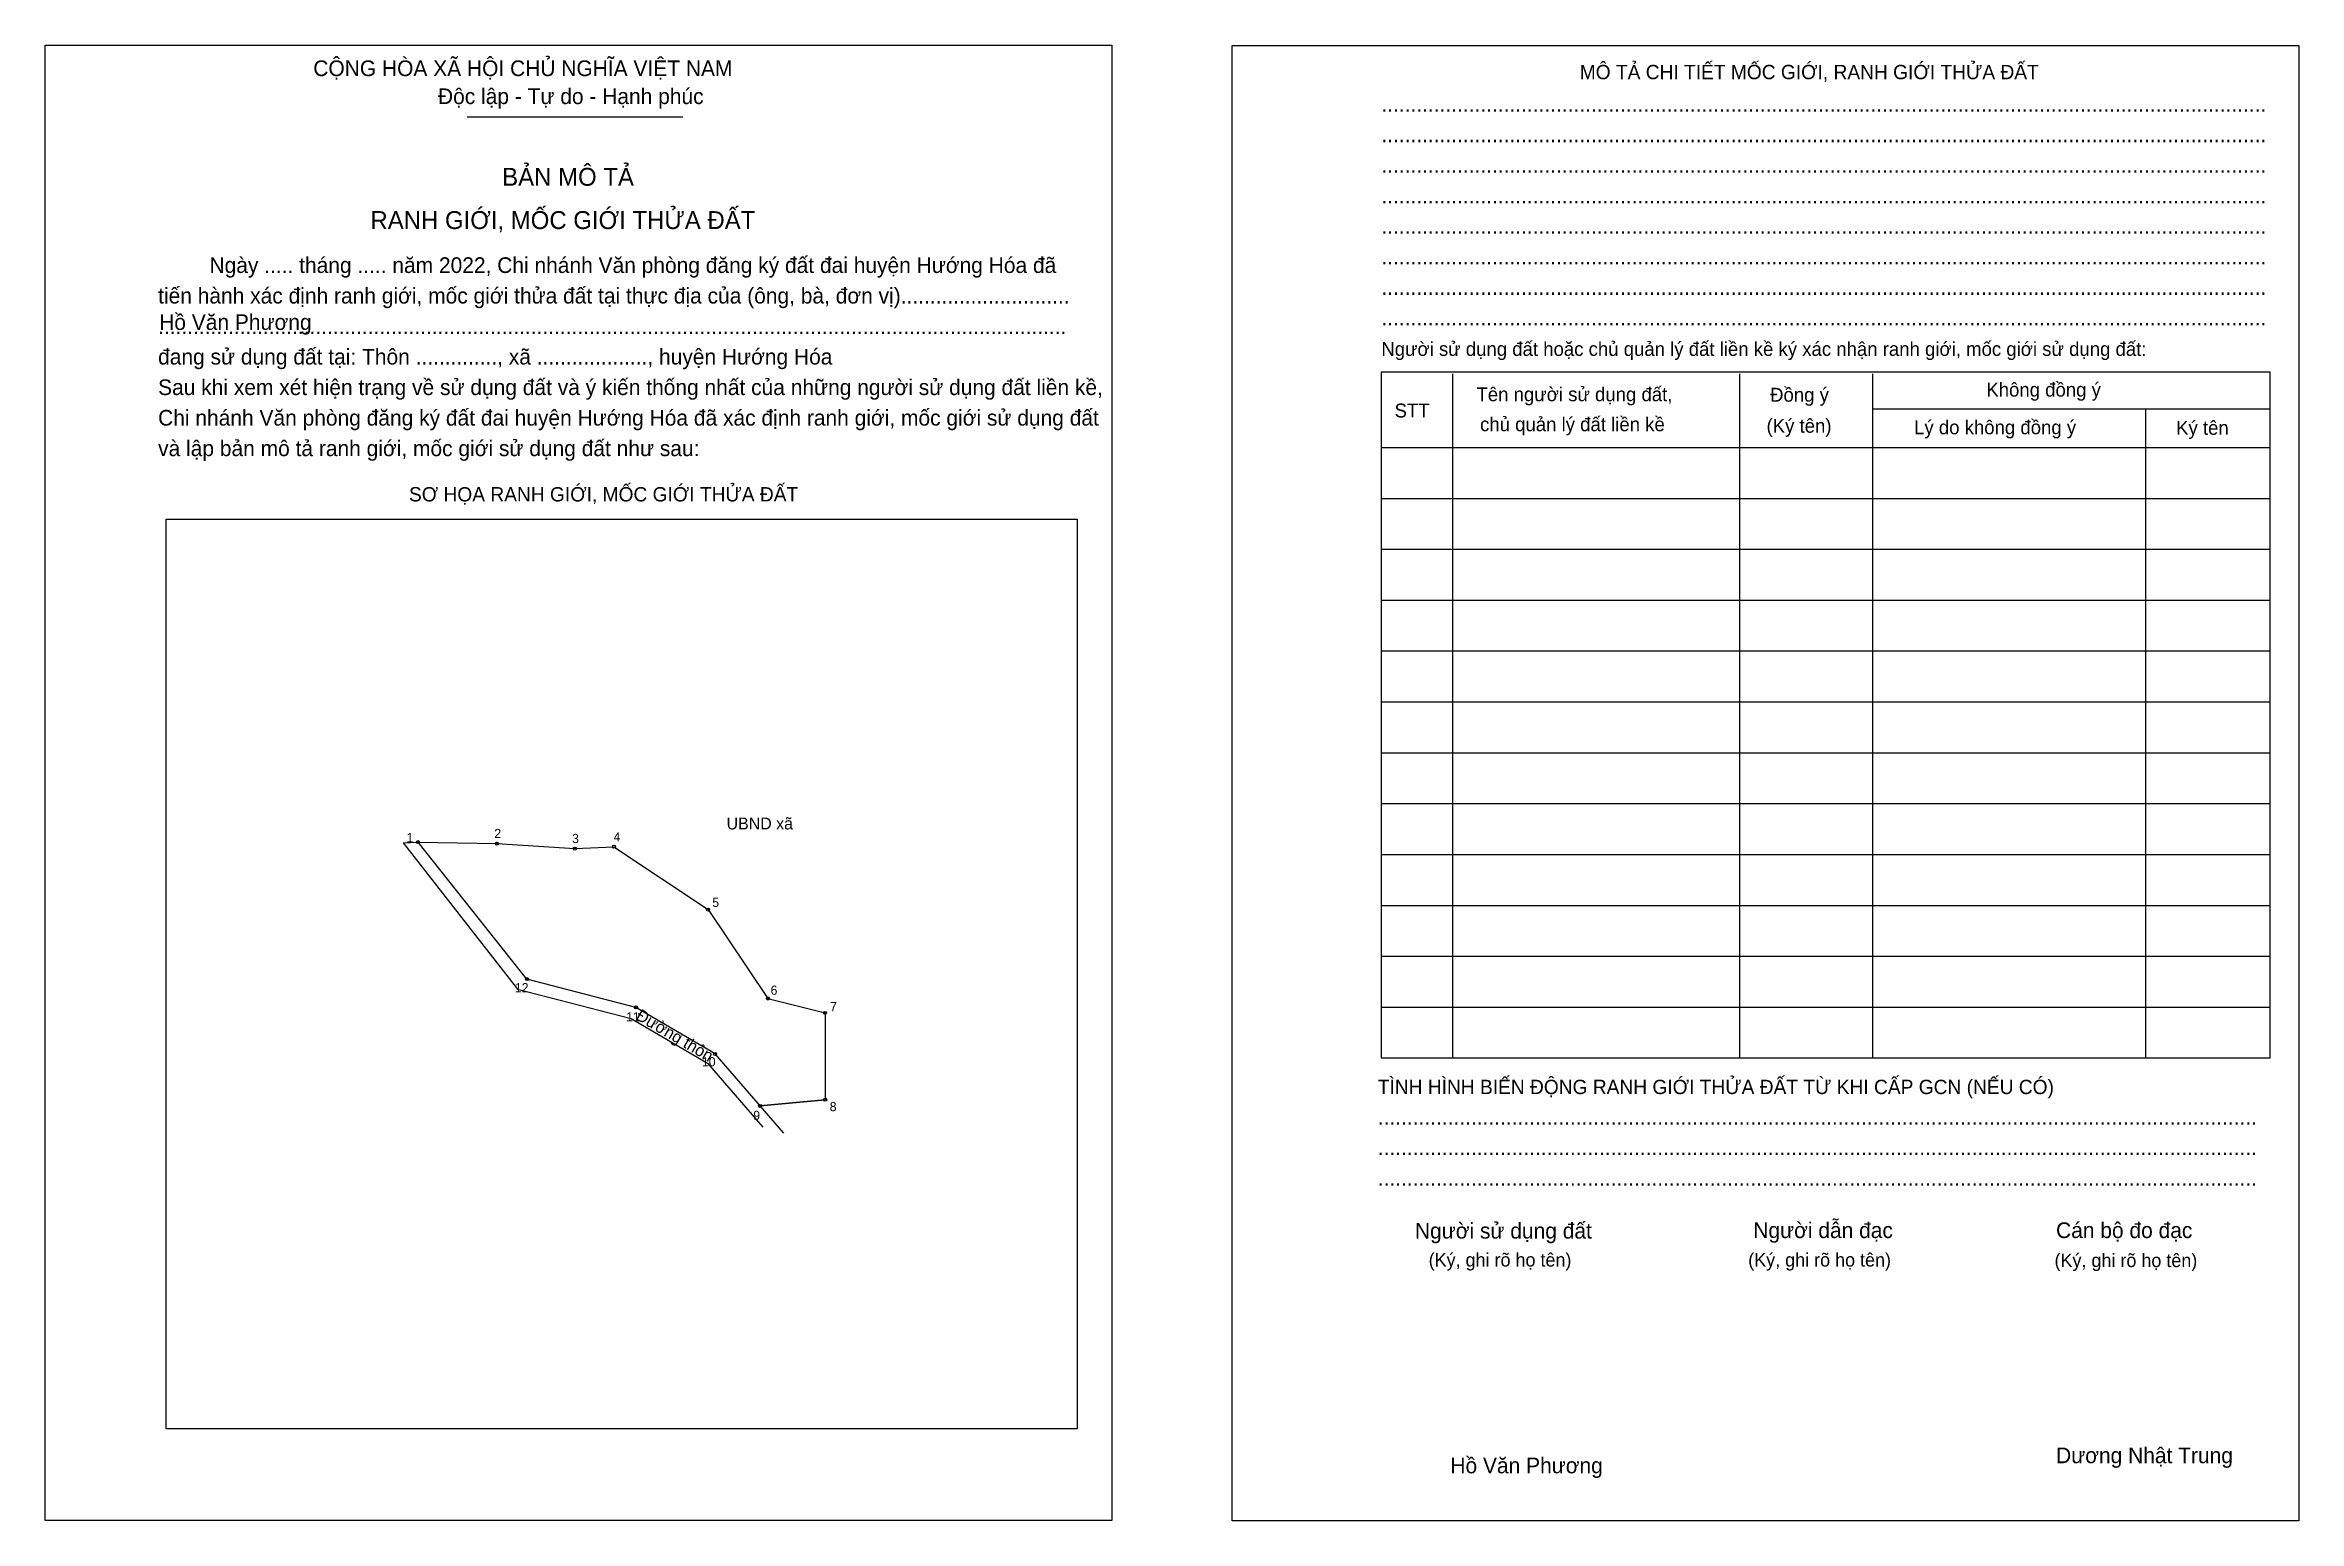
# Model space of a CAD drawing. Extents: x 544252 to 544914, y 1838030 to 1838463.
import ezdxf

# ---------------------------------------------------------------- set-up
doc = ezdxf.new("R2010")
doc.units = 0
for name, color, linetype in [('Level 1', 7, 'Continuous'), ('Level 10', 7, 'Continuous'), ('Level 11', 7, 'Continuous'), ('Level 2', 7, 'Continuous'), ('Level 25', 7, 'Continuous'), ('Level 55', 7, 'Continuous'), ('Level 6', 7, 'Continuous'), ('Level 9', 7, 'Continuous')]:
    doc.layers.add(name, color=color, linetype=linetype)

msp = doc.modelspace()

# ---------------------------------------------------------------- linework, layer by layer
at = {"layer": 'Level 1'}
for p, q in [((544251.67, 1838463.42), (544251.67, 1838463.42)), ((544600.32, 1838463.27), (544600.32, 1838463.27)), ((544375.67, 1838442.34), (544439.04, 1838442.34)), ((544665.1, 1838366.87), (544665.1, 1838165.84)), ((544749.39, 1838366.87), (544749.39, 1838165.84)), ((544788.4, 1838366.87), (544788.4, 1838165.84)), ((544788.4, 1838356.55), (544905.28, 1838356.55)), ((544868.67, 1838356.55), (544868.67, 1838165.84)), ((544644.17, 1838345.19), (544905.28, 1838345.19)), ((544644.17, 1838330.25), (544905.28, 1838330.25)), ((544287.26, 1838324.12), (544287.26, 1838324.12)), ((544644.17, 1838315.3), (544905.28, 1838315.3)), ((544644.17, 1838300.35), (544905.28, 1838300.35)), ((544644.17, 1838285.41), (544905.28, 1838285.41)), ((544644.17, 1838270.46), (544905.28, 1838270.46)), ((544644.17, 1838255.52), (544905.28, 1838255.52)), ((544644.17, 1838240.57), (544905.28, 1838240.57)), ((544644.17, 1838225.62), (544905.28, 1838225.62)), ((544644.17, 1838210.68), (544905.28, 1838210.68)), ((544644.17, 1838195.73), (544905.28, 1838195.73)), ((544644.17, 1838180.78), (544905.28, 1838180.78)), ((544554.79, 1838056.88), (544554.79, 1838056.88)), ((544565.05, 1838029.98), (544565.05, 1838029.98)), ((544913.7, 1838029.83), (544913.7, 1838029.83))]:
    msp.add_line(p, q, dxfattribs=at)
for points in [[(544905.28, 1838367.31), (544644.17, 1838367.31), (544644.17, 1838165.84), (544905.28, 1838165.84)], [(544287.26, 1838324.12), (544554.79, 1838324.12), (544554.79, 1838056.88), (544287.26, 1838056.88)]]:
    msp.add_lwpolyline(points, close=True, dxfattribs=at)
at = {"layer": 'Level 10'}
for p, q in [((544356.83, 1838229.06), (544361.24, 1838229.25)), ((544356.83, 1838229.06), (544390.44, 1838186.1)), ((544393.2, 1838189), (544361.24, 1838229.25)), ((544361.24, 1838229.25), (544384.41, 1838228.81)), ((544384.41, 1838228.81), (544407.28, 1838227.34)), ((544407.28, 1838227.34), (544418.78, 1838227.91)), ((544418.78, 1838227.91), (544446.41, 1838209.43)), ((544446.41, 1838209.43), (544463.98, 1838183.31)), ((544390.44, 1838186.1), (544423.86, 1838177.45)), ((544425.23, 1838180.71), (544393.2, 1838189)), ((544448.46, 1838167.02), (544425.23, 1838180.71)), ((544463.98, 1838183.31), (544480.79, 1838179.09)), ((544480.79, 1838179.09), (544480.81, 1838153.57)), ((544423.86, 1838177.45), (544446.22, 1838164.27)), ((544468.62, 1838143.78), (544448.46, 1838167.02)), ((544446.22, 1838164.27), (544462.46, 1838145.56)), ((544480.81, 1838153.57), (544461.71, 1838151.75))]:
    msp.add_line(p, q, dxfattribs=at)
at = {"layer": 'Level 11'}
for centre in [(544361.24, 1838229.25), (544384.41, 1838228.81), (544407.28, 1838227.34), (544418.78, 1838227.91), (544446.41, 1838209.43), (544393.2, 1838189), (544393.2, 1838189), (544425.23, 1838180.71), (544463.98, 1838183.31), (544480.79, 1838179.09), (544448.46, 1838167.02), (544461.71, 1838151.75), (544480.81, 1838153.57)]:
    msp.add_circle(centre, 0.448, dxfattribs=at)
at = {"layer": 'Level 2'}
for points in [[(544251.67, 1838463.42), (544565.05, 1838463.42), (544565.05, 1838029.98), (544251.67, 1838029.98)], [(544600.32, 1838463.27), (544913.7, 1838463.27), (544913.7, 1838029.83), (544600.32, 1838029.83)]]:
    msp.add_lwpolyline(points, close=True, dxfattribs=at)
at = {"layer": 'Level 25'}
msp.add_line((544461.71, 1838151.75), (544480.81, 1838153.57), dxfattribs=at)

# ---------------------------------------------------------------- texts
at = {"layer": 'Level 1'}
for s, height, p in [('CỘNG HÒA XÃ HỘI CHỦ NGHĨA VIỆT NAM', 4.6032, (544330.45, 1838454.3)), ('MÔ TẢ CHI TIẾT MỐC GIỚI, RANH GIỚI THỬA ĐẤT', 4.2086, (544702.45, 1838453.39)), ('Độc lập - Tự do - Hạnh phúc', 4.6032, (544367.07, 1838446.08)), ('........................................................................................................................................................', 4.60318, (544644.17, 1838443.84)), ('........................................................................................................................................................', 4.60318, (544644.17, 1838434.87)), ('BẢN MÔ TẢ', 5.261, (544385.94, 1838422.08)), ('........................................................................................................................................................', 4.60318, (544644.17, 1838425.9)), ('........................................................................................................................................................', 4.60318, (544644.17, 1838416.94)), ('RANH GIỚI, MỐC GIỚI THỬA ĐẤT', 5.2613, (544347.24, 1838409.37)), ('........................................................................................................................................................', 4.60318, (544644.17, 1838407.97)), ('Ngày ..... tháng ..... năm 2022, Chi nhánh Văn phòng đăng ký đất đai huyện Hướng Hóa đã', 4.6032, (544299.96, 1838396.46)), ('........................................................................................................................................................', 4.60318, (544644.17, 1838399)), ('tiến hành xác định ranh giới, mốc giới thửa đất tại thực địa của (ông, bà, đơn vị).............................', 4.60318, (544284.87, 1838387.49)), ('........................................................................................................................................................', 4.60318, (544644.17, 1838390.03)), ('............................................................................................................................................................', 4.60318, (544284.87, 1838378.52)), ('Người sử dụng đất hoặc chủ quản lý đất liền kề ký xác nhận ranh giới, mốc giới sử dụng đất:', 4.0775, (544644.17, 1838372.1)), ('........................................................................................................................................................', 4.60318, (544644.17, 1838381.06)), ('đang sử dụng đất tại: Thôn .............., xã ..................., huyện Hướng Hóa', 4.6032, (544284.87, 1838369.56)), ('Sau khi xem xét hiện trạng về sử dụng đất và ý kiến thống nhất của những người sử dụng đất liền kề,', 4.6032, (544284.87, 1838360.59)), ('Tên người sử dụng đất,', 4.0775, (544672.12, 1838358.79)), ('Không đồng ý', 4.0775, (544821.88, 1838360.14)), ('Chi nhánh Văn phòng đăng ký đất đai huyện Hướng Hóa đã xác định ranh giới, mốc giới sử dụng đất', 4.6032, (544284.87, 1838351.62)), ('STT', 4.078, (544648.06, 1838354.01)), ('Đồng ý', 4.078, (544758.36, 1838358.65)), ('chủ quản lý đất liền kề', 4.0775, (544673.17, 1838349.98)), ('(Ký tên)', 4.078, (544757.32, 1838349.53)), ('Lý do không đồng ý', 4.0775, (544800.66, 1838349.08)), ('Ký tên', 4.078, (544877.63, 1838348.93)), ('và lập bản mô tả ranh giới, mốc giới sử dụng đất như sau:', 4.6032, (544284.87, 1838342.65)), ('SƠ HỌA RANH GIỚI, MỐC GIỚI THỬA ĐẤT', 4.2086, (544358.56, 1838329.34)), ('TÌNH HÌNH BIẾN ĐỘNG RANH GIỚI THỬA ĐẤT TỪ KHI CẤP GCN (NẾU CÓ)', 4.2086, (544643.13, 1838155.23)), ('.......................................................................................................................................................', 4.60318, (544643.13, 1838146.26)), ('.......................................................................................................................................................', 4.60318, (544643.13, 1838137.29)), ('.......................................................................................................................................................', 4.60318, (544643.13, 1838128.32)), ('Người dẫn đạc', 4.6032, (544753.43, 1838112.93)), ('Người sử dụng đất', 4.6032, (544654.04, 1838112.78)), ('Cán bộ đo đạc', 4.6032, (544842.36, 1838112.93)), ('(Ký, ghi rõ họ tên)', 3.9458, (544658.07, 1838104.56)), ('(Ký, ghi rõ họ tên)', 3.9458, (544751.94, 1838104.56)), ('(Ký, ghi rõ họ tên)', 3.9458, (544841.91, 1838104.41)), ('Dương Nhật Trung', 4.6032, (544842.36, 1838046.79))]:
    msp.add_text(s, height=height, dxfattribs=at).set_placement(p)
at = {"layer": 'Level 10'}
msp.add_text('UBND xã', height=3.5, dxfattribs=at).set_placement((544451.85, 1838232.98))
msp.add_text('Đường thôn', height=3.5, rotation=329.48297, dxfattribs=at).set_placement((544424.91, 1838177.37))
at = {"layer": 'Level 55'}
for s, p in [('1', (544361.16, 1838229.25)), ('2', (544384.31, 1838228.81)), ('3', (544407.19, 1838227.34)), ('4', (544418.68, 1838227.91)), ('5', (544446.31, 1838209.43)), ('12', (544392.99, 1838189)), ('11', (544425.04, 1838180.71)), ('6', (544463.88, 1838183.31)), ('7', (544480.69, 1838179.09)), ('10', (544448.25, 1838167.02)), ('9', (544461.61, 1838151.75)), ('8', (544480.71, 1838153.57))]:
    msp.add_text(s, height=0.299, dxfattribs=at).set_placement(p)
at = {"layer": 'Level 6'}
for p in [(544285.18, 1838379.72), (544664.45, 1838043.82)]:
    msp.add_text('Hồ Văn Phương', height=4.6034, dxfattribs=at).set_placement(p)
at = {"layer": 'Level 9'}
for s, p in [('1', (544357.81, 1838229.23)), ('2', (544383.62, 1838230.45)), ('3', (544406.47, 1838228.98)), ('4', (544418.65, 1838229.45)), ('5', (544447.66, 1838210.2)), ('12', (544389.67, 1838185.15)), ('6', (544464.78, 1838184.41)), ('11', (544422.34, 1838176.6)), ('7', (544482.24, 1838179.58)), ('10', (544444.63, 1838163.38)), ('8', (544482.14, 1838150.21)), ('9', (544459.69, 1838147.63))]:
    msp.add_text(s, height=2.69, dxfattribs=at).set_placement(p)

doc.saveas('drawing.dxf')
